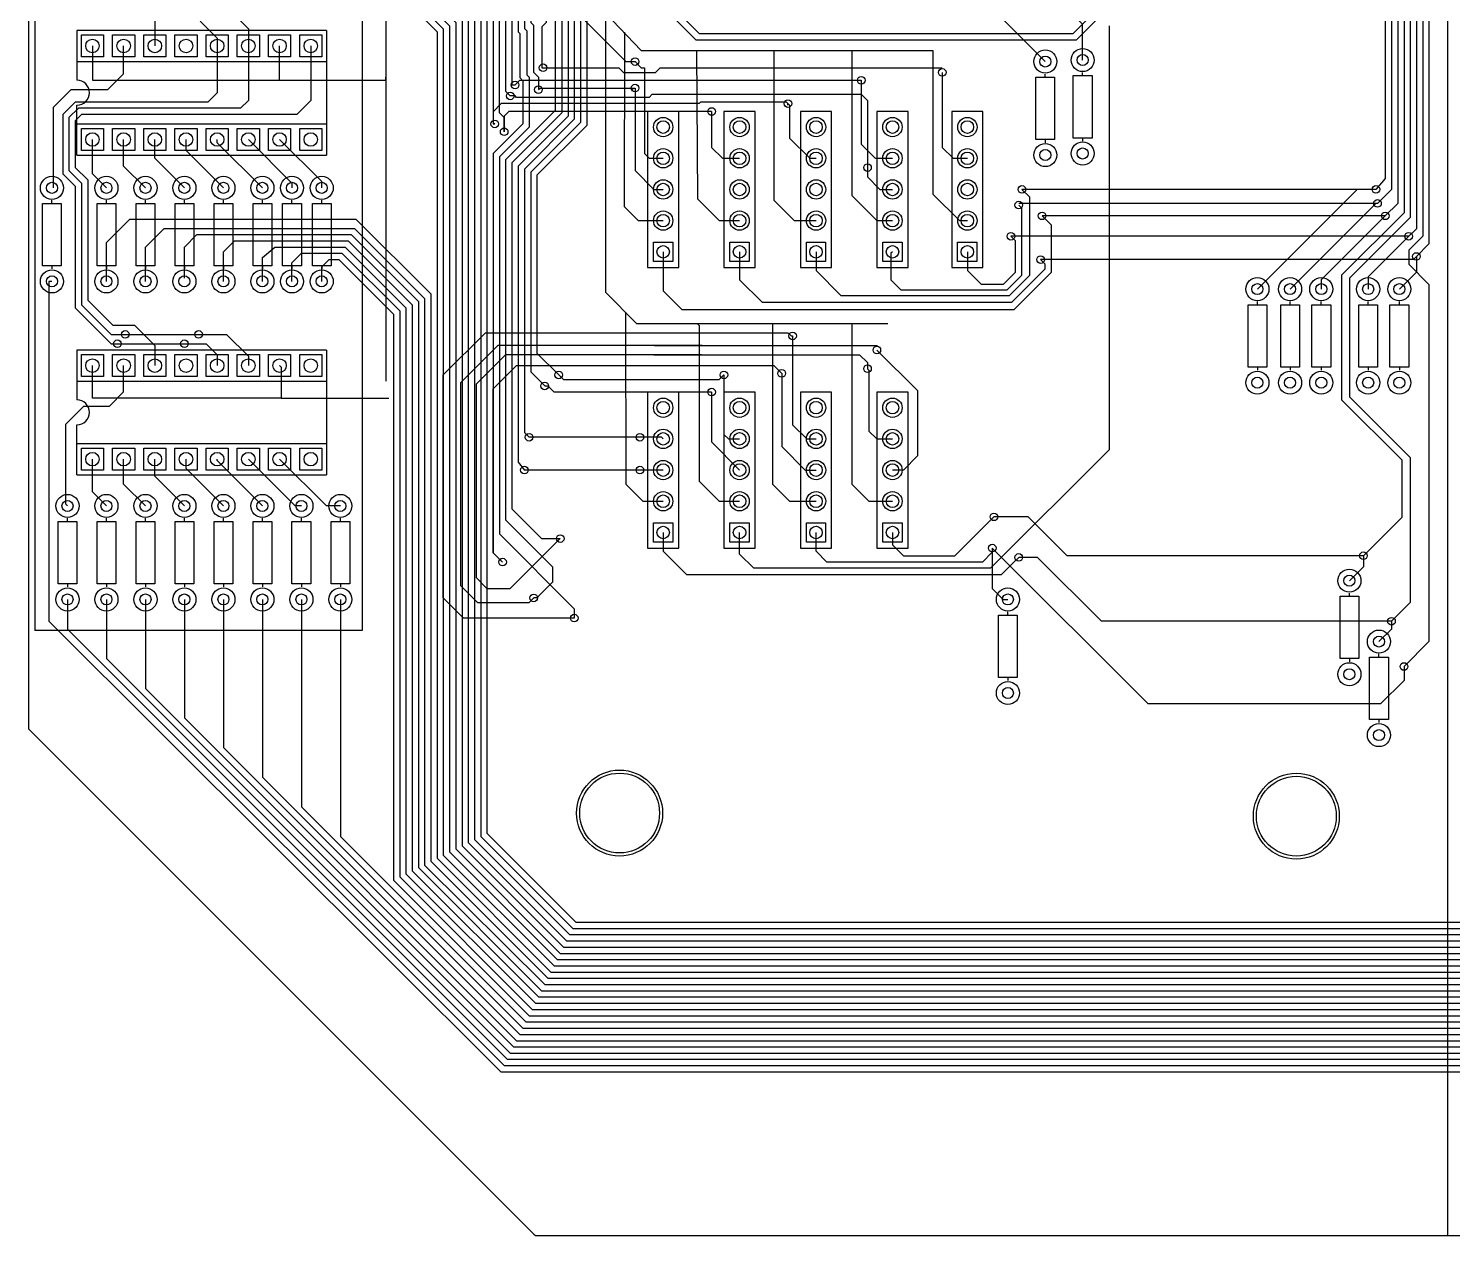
# Model space of a CAD drawing. Header units: millimetres. Extents: x 7 to 471, y -359 to -66.
# Drawn here: x 7.1 to 123.1, y -359.3 to -261 of the extents above; entities that cross this region are included whole.
import ezdxf

# ---------------------------------------------------------------- set-up
doc = ezdxf.new("R2010")
doc.units = ezdxf.units.MM

msp = doc.modelspace()

# ---------------------------------------------------------------- linework, layer by layer
for points in [[(7.62, -103.12), (7.62, -123.95), (7.62, -310.01)], [(34.29, -103.12), (34.29, -161.04), (34.29, -194.06), (34.29, -274.07), (34.29, -310.01), (7.62, -310.01)], [(100.2, -134.87), (97.08, -134.87), (95.29, -136.66), (95.25, -136.66), (95.25, -178.31), (106.43, -189.48), (106.43, -210.82), (112.52, -216.92), (112.52, -228.35), (117.6, -233.43), (117.6, -273.18), (116.84, -274.07)], [(102.74, -134.87), (105.95, -134.87), (108.97, -137.89), (108.97, -186.69), (109.98, -187.71), (109.98, -209.04), (116.08, -215.14), (116.08, -226.57), (121.16, -231.65), (121.16, -278.51), (120.14, -279.53)], [(100.2, -137.41), (97.59, -137.41), (95.76, -139.24), (95.76, -178.05), (106.93, -189.23), (106.93, -210.57), (113.03, -216.66), (113.03, -228.09), (118.11, -233.17), (118.11, -274.07), (116.97, -275.21)], [(102.74, -137.41), (103, -137.67), (105.92, -137.67), (108.46, -140.21), (108.46, -186.94), (109.47, -187.96), (109.47, -209.3), (115.57, -215.39), (115.57, -226.76), (120.65, -231.9), (120.65, -277.88), (119.51, -279.02), (119.51, -280.16), (121.16, -281.81), (121.16, -310.9), (119.13, -312.93)], [(100.2, -139.95), (97.59, -139.95), (96.27, -141.27), (96.27, -177.8), (107.44, -188.98), (107.44, -210.31), (113.54, -216.41), (113.54, -227.84), (118.62, -232.92), (118.62, -275.21), (117.6, -276.22)], [(102.74, -139.95), (105.57, -139.95), (107.95, -142.33), (107.95, -187.2), (108.97, -188.21), (108.97, -209.55), (115.06, -215.65), (115.06, -227.08), (120.14, -232.16), (120.14, -277.27), (119.79, -277.62), (119.76, -277.62), (119.51, -277.88)], [(100.2, -142.49), (98.3, -142.49), (96.9, -144.02), (96.9, -177.67), (107.95, -188.72), (107.95, -210.06), (114.05, -216.15), (114.05, -227.58), (119.13, -232.66), (119.13, -275.97), (114.05, -281.05), (114.05, -291.21), (118.94, -296.1), (118.94, -300.8), (115.82, -303.91)], [(102.74, -142.49), (105.35, -142.49), (107.44, -144.59), (107.44, -187.45), (108.46, -188.47), (108.46, -209.8), (114.55, -215.9), (114.55, -227.33), (119.63, -232.41), (119.63, -276.35), (114.68, -281.31), (114.68, -290.96), (119.63, -295.91), (119.63, -307.72), (118.11, -309.24)], [(9.91, -203.33), (9.91, -199.36), (11.4, -197.87), (38.72, -197.87), (44.58, -203.72), (44.58, -216.15), (52.07, -223.65), (52.07, -257.81), (52.58, -258.32), (52.58, -268.86), (48.51, -272.92), (48.51, -287.4), (50.29, -289.18)], [(13.08, -203.33), (13.1, -199.33), (14.05, -198.37), (38.45, -198.37), (44.07, -204), (44.07, -216.41), (51.56, -223.9), (51.56, -258.06), (52.07, -258.66), (52.07, -268.61), (48.01, -272.67), (48.01, -288.92), (49.15, -290.07)], [(16.26, -203.33), (16.26, -199.75), (17.12, -198.88), (38.2, -198.88), (43.56, -204.24), (43.56, -216.66), (51.05, -224.15), (51.05, -258.32), (51.56, -258.83), (51.56, -268.35), (47.5, -272.41), (47.5, -293.88), (47.88, -294.26)], [(19.43, -203.33), (19.43, -200.55), (20.59, -199.39), (37.97, -199.39), (43.05, -204.47), (43.05, -217.04), (50.55, -224.54), (50.55, -258.46), (51.05, -258.96), (51.05, -268.1), (46.99, -272.16), (46.99, -296.29), (47.5, -296.93)], [(22.61, -203.33), (22.61, -200.94), (22.64, -200.94), (23.68, -199.9), (37.76, -199.9), (42.54, -204.69), (42.54, -217.3), (50.04, -224.79), (50.04, -258.7), (50.55, -259.21), (50.55, -267.84), (46.48, -271.91), (46.48, -300.1), (48.89, -302.51), (50.42, -302.51)], [(25.78, -203.33), (25.78, -201.36), (25.82, -201.36), (26.77, -200.41), (37.47, -200.41), (42.04, -204.98), (42.04, -217.55), (49.53, -225.04), (49.53, -258.94), (50, -259.41), (50, -267.63), (45.97, -271.65), (45.97, -300.99), (49.78, -304.8), (49.78, -306.07), (48.51, -307.34), (48.26, -307.34)], [(28.32, -203.33), (28.32, -201.63), (29.04, -200.91), (37.23, -200.91), (41.5, -205.18), (41.53, -205.23), (41.53, -217.81), (49.02, -225.3), (49.02, -259.33), (49.28, -259.59), (49.28, -260.48), (48.93, -260.83), (48.93, -264.16), (49.02, -264.16)], [(7.11, -203.96), (7.11, -211.45), (7.11, -224.28), (7.11, -238.38), (7.11, -255.27), (7.11, -267.59), (7.11, -279.4), (7.11, -294.13), (7.11, -310.64)], [(13.21, -224.28), (34.29, -224.28), (48.01, -238), (48.01, -260.48), (48.23, -260.7), (48.23, -264.51), (48.64, -264.92), (48.64, -265.94)], [(13.46, -229.49), (13.46, -226.77), (15.45, -224.79), (34.04, -224.79), (47.5, -238.25), (47.5, -260.95), (47.69, -261.14), (47.69, -264.73), (47.88, -264.92), (47.88, -268.99), (45.47, -271.4), (45.47, -302.13), (51.56, -308.23), (51.56, -308.99)], [(16.64, -229.49), (16.64, -227.3), (18.64, -225.3), (33.78, -225.3), (46.99, -238.51), (46.99, -261.23), (47.12, -261.36), (47.12, -264.95), (47.37, -265.21), (47.37, -268.73), (44.96, -271.14), (44.96, -303.66), (45.72, -304.42)], [(19.81, -229.49), (19.94, -229.36), (19.94, -227.52), (21.65, -225.81), (33.53, -225.81), (46.48, -238.76), (46.48, -265.56), (46.74, -265.56)], [(22.99, -229.49), (22.99, -227.89), (24.54, -226.31), (33.27, -226.31), (45.97, -239.01), (45.97, -266.07), (46.35, -266.45)], [(45.85, -269.37), (45.85, -268.22), (45.47, -267.84), (45.47, -239.27), (33.02, -226.82), (26.8, -226.82), (26.16, -227.46), (26.16, -229.49)], [(28.45, -229.49), (28.45, -228.05), (29.17, -227.33), (32.77, -227.33), (44.96, -239.52), (44.96, -268.61), (45.08, -268.73)], [(30.86, -229.49), (30.86, -228.29), (31.31, -227.84), (32.59, -227.84), (44.45, -239.69), (44.45, -326.52), (51.69, -333.76), (179.58, -333.76), (194.18, -319.15)], [(30.1, -236.47), (30.23, -236.6), (30.23, -240.79), (28.83, -242.19), (11.56, -242.19), (10.67, -243.08), (10.67, -245.87), (11.43, -246.63), (11.43, -256.41), (13.72, -258.7), (15.87, -258.7), (17.4, -260.22), (17.4, -262.38)], [(36.2, -239.14), (36.2, -239.14), (36.2, -265.18), (36.2, -264.92)], [(54.1, -242.09), (54.1, -259.71), (57.02, -262.76), (80.77, -262.76)], [(122.7, -241.68), (122.68, -241.69), (122.68, -298.2), (122.68, -350.39)], [(92.96, -263.53), (92.96, -260.6), (86.87, -254.51), (86.87, -250.44), (91.44, -245.87), (93.6, -245.87)], [(58.8, -256.54), (58.8, -259.21), (61.47, -261.87), (92.46, -261.87), (96.52, -257.81), (96.52, -249.68), (95.63, -248.79)], [(13.46, -255.52), (13.46, -252.88), (16.02, -250.32), (34.04, -250.32), (43.43, -259.71), (43.43, -327.03), (51.18, -334.77), (180.09, -334.77), (192.53, -322.33), (193.68, -322.33)], [(19.81, -255.52), (19.69, -255.4), (19.69, -252.88), (20.98, -251.59), (33.78, -251.59), (42.42, -260.22), (42.42, -327.53), (50.67, -335.79), (180.59, -335.79), (191.26, -325.12), (193.93, -325.12)], [(23.75, -250.95), (33.91, -250.95), (42.93, -259.97), (42.93, -327.28), (50.93, -335.28), (180.34, -335.28), (191.9, -323.72), (193.04, -323.72)], [(58.8, -251.46), (60.45, -253.11), (60.45, -260.1), (61.72, -261.37), (92.2, -261.37), (95.88, -257.68), (95.88, -256.03), (95.5, -255.65), (95.5, -255.52)], [(22.99, -255.52), (22.99, -253.07), (23.96, -252.1), (33.53, -252.1), (41.91, -260.48), (41.91, -327.79), (50.42, -336.3), (180.85, -336.3), (190.5, -326.64), (192.41, -326.64)], [(26.16, -255.52), (26.16, -253.53), (27.09, -252.6), (33.27, -252.6), (41.4, -260.73), (41.4, -328.04), (50.17, -336.8), (181.1, -336.8), (189.86, -328.04), (190.75, -328.04)], [(28.7, -255.52), (28.83, -255.4), (28.83, -253.85), (29.75, -252.93), (29.75, -253.11), (33.02, -253.11), (40.89, -260.98), (40.89, -328.3), (49.91, -337.31), (181.36, -337.31), (189.36, -329.31), (191.77, -329.31)], [(31.11, -255.52), (31.11, -253.91), (31.41, -253.62), (32.77, -253.62), (40.39, -261.24), (40.39, -328.55), (49.66, -337.82), (181.61, -337.82), (188.98, -330.45), (190.25, -330.45)], [(83.57, -256.54), (83.57, -257.3), (89.92, -263.65)], [(21.97, -259.59), (23.62, -259.59), (25.02, -260.98), (25.02, -262.38)], [(54.1, -259.71), (54.1, -282.45), (56.64, -284.99), (77.09, -284.99)], [(21.08, -260.35), (22.48, -261.75), (22.48, -262.38)], [(43.94, -259.84), (43.94, -326.77), (51.44, -334.26), (179.83, -334.26), (193.68, -320.42), (194.69, -320.42)], [(48.64, -260.1), (52.2, -260.1), (55.75, -263.65), (56.51, -263.65)], [(95.12, -260.73), (95.12, -295.27), (85.46, -304.93), (66.17, -304.93), (65.02, -303.78), (65.02, -302.01)], [(31.37, -261.11), (11.05, -261.11)], [(11.05, -261.11), (11.05, -263.65)], [(31.37, -261.11), (31.37, -263.65)], [(55.64, -261.25), (55.63, -275.46), (56.77, -276.61), (58.8, -276.61)], [(9.14, -273.94), (9.14, -267.38), (10.58, -265.94), (13.57, -265.94), (14.86, -264.65), (14.86, -262.38)], [(22.48, -262.38), (22.48, -266.19), (21.72, -266.95), (10.92, -266.95), (9.91, -267.97), (9.91, -272.8), (10.92, -273.81), (10.92, -283.72), (13.84, -286.64), (14.35, -286.64)], [(25.02, -262.38), (25.02, -266.83), (24.38, -267.46), (11.18, -267.46), (10.41, -268.22), (10.41, -272.54), (11.43, -273.56), (11.43, -283.46), (13.84, -285.88), (14.99, -285.88)], [(30.1, -262.38), (30.1, -266.83), (28.96, -267.97), (11.43, -267.97), (10.92, -268.48), (10.92, -272.29), (11.94, -273.3), (11.94, -283.08), (13.97, -285.12), (15.75, -285.12), (17.4, -286.77), (17.4, -288.42)], [(12.32, -262.38), (12.32, -264.44), (12.32, -264.8), (12.32, -265.05), (12.32, -265.18), (27.56, -265.18), (27.56, -264.67), (27.56, -262.38)], [(61.52, -262.76), (61.59, -274.83), (63.37, -276.61), (65.02, -276.61)], [(67.79, -262.76), (67.82, -262.76), (67.82, -274.95), (69.47, -276.61), (71.25, -276.61)], [(74.17, -262.76), (74.17, -274.57), (76.2, -276.61), (77.47, -276.61)], [(80.77, -262.76), (80.77, -274.45), (82.93, -276.61), (83.57, -276.61)], [(11.05, -263.65), (31.37, -263.65)], [(11.05, -263.65), (11.05, -265.18)], [(31.37, -263.65), (31.37, -268.73)], [(49.02, -264.16), (55.19, -264.16), (55.58, -264.54), (58.17, -264.54), (58.55, -264.16), (62.61, -264.16)], [(56.51, -263.65), (57.02, -264.16), (57.28, -264.16)], [(57.28, -264.16), (57.28, -271.14), (57.66, -271.53), (58.8, -271.53)], [(58.67, -264.16), (81.53, -264.16)], [(27.56, -265.18), (36.2, -265.18)], [(36.2, -265.18), (36.2, -289.69), (36.2, -289.69)], [(46.74, -265.56), (47.12, -265.18), (74.93, -265.18)], [(74.93, -265.18), (74.93, -270.38), (76.07, -271.53), (77.47, -271.53)], [(81.53, -264.54), (81.53, -270.64), (82.42, -271.53), (83.57, -271.53)], [(89.15, -264.92), (89.92, -264.92)], [(89.15, -270), (89.15, -264.92)], [(89.92, -264.92), (89.92, -264.67)], [(89.92, -264.92), (90.68, -264.92)], [(90.68, -264.92), (90.68, -270)], [(92.2, -264.8), (92.96, -264.8)], [(92.2, -269.88), (92.2, -264.8)], [(92.96, -264.8), (92.96, -264.54)], [(92.96, -264.8), (93.73, -264.8)], [(93.73, -264.8), (93.73, -269.88)], [(57.66, -266.57), (46.86, -266.57), (46.74, -266.45), (46.35, -266.45)], [(48.64, -265.94), (48.77, -265.81), (56.51, -265.81)], [(56.26, -265.94), (56.39, -265.81), (56.51, -265.81)], [(56.51, -265.81), (56.51, -272.54), (58.04, -274.07), (58.8, -274.07)], [(57.66, -266.57), (57.91, -266.32), (74.93, -266.32), (75.44, -266.83), (75.44, -272.29)], [(11.05, -268.73), (11.05, -267.21)], [(61.72, -267.08), (45.61, -267.08), (44.96, -267.74), (44.96, -268.73), (45.08, -268.73)], [(62.74, -267.72), (46.23, -267.72), (45.85, -268.1), (45.85, -269.37)], [(57.53, -278.51), (57.53, -280.42), (60.07, -280.42), (60.07, -267.72), (57.53, -267.72)], [(57.53, -267.72), (57.53, -278.51)], [(68.96, -267.21), (68.96, -267.08), (68.83, -266.95), (61.85, -266.95), (61.72, -267.08)], [(62.74, -267.72), (62.74, -270.64), (63.63, -271.53), (65.02, -271.53)], [(63.75, -278.51), (63.75, -280.42), (66.29, -280.42), (66.29, -267.72), (63.75, -267.72)], [(63.75, -267.72), (63.75, -278.51)], [(68.96, -267.08), (69.09, -267.21), (69.09, -269.88), (70.74, -271.53), (71.25, -271.53)], [(69.98, -278.51), (69.98, -280.42), (72.52, -280.42), (72.52, -267.72), (69.98, -267.72)], [(69.98, -267.72), (69.98, -278.51)], [(76.2, -278.51), (76.2, -280.42), (78.74, -280.42), (78.74, -267.72), (76.2, -267.72)], [(76.2, -267.72), (76.2, -278.51)], [(82.3, -278.51), (82.3, -280.42), (84.84, -280.42), (84.84, -267.72), (82.3, -267.72)], [(82.3, -267.72), (82.3, -278.51)], [(11.05, -271.27), (11.05, -268.73)], [(11.05, -268.73), (31.37, -268.73)], [(31.37, -268.73), (31.37, -271.27)], [(13.46, -273.94), (12.32, -272.8), (12.32, -270)], [(16.64, -273.94), (14.86, -272.16), (14.86, -270)], [(19.81, -273.94), (17.4, -271.53), (17.4, -270)], [(22.99, -273.94), (19.94, -270.89), (19.94, -270)], [(26.16, -273.94), (22.48, -270.26), (22.48, -270)], [(25.02, -270), (28.57, -273.56), (28.57, -273.94)], [(30.99, -273.94), (30.99, -273.43), (27.56, -270)], [(89.92, -270), (89.15, -270)], [(89.92, -270), (89.92, -270.26)], [(90.68, -270), (89.92, -270)], [(92.96, -269.88), (92.2, -269.88)], [(92.96, -269.88), (92.96, -270.13)], [(93.73, -269.88), (92.96, -269.88)], [(11.05, -271.27), (31.37, -271.27)], [(75.44, -272.29), (75.44, -273.05), (76.45, -274.07), (77.47, -274.07)], [(71.25, -279.15), (71.25, -280.67), (73.28, -282.7), (87, -282.7), (88.65, -281.05), (88.65, -274.7), (88.01, -274.07)], [(116.84, -274.07), (88.01, -274.07)], [(116.84, -274.07), (115.32, -274.07), (107.19, -282.19)], [(8.25, -275.21), (9.02, -275.21)], [(8.25, -280.29), (8.25, -275.21)], [(9.02, -275.21), (9.02, -274.95)], [(9.02, -275.21), (9.78, -275.21)], [(9.78, -275.21), (9.78, -280.29)], [(12.7, -275.21), (13.46, -275.21)], [(12.7, -280.29), (12.7, -275.21)], [(13.46, -275.21), (13.46, -274.95)], [(13.46, -275.21), (14.22, -275.21)], [(14.22, -275.21), (14.22, -280.29)], [(15.87, -275.21), (16.64, -275.21)], [(15.87, -280.29), (15.87, -275.21)], [(16.64, -275.21), (16.64, -274.95)], [(16.64, -275.21), (17.4, -275.21)], [(17.4, -275.21), (17.4, -280.29)], [(19.05, -275.21), (19.81, -275.21)], [(19.05, -280.29), (19.05, -275.21)], [(19.81, -275.21), (19.81, -274.95)], [(19.81, -275.21), (20.57, -275.21)], [(20.57, -275.21), (20.57, -280.29)], [(22.23, -275.21), (22.99, -275.21)], [(22.23, -280.29), (22.23, -275.21)], [(22.99, -275.21), (22.99, -274.95)], [(22.99, -275.21), (23.75, -275.21)], [(23.75, -275.21), (23.75, -280.29)], [(25.4, -275.21), (26.16, -275.21)], [(25.4, -280.29), (25.4, -275.21)], [(26.16, -275.21), (26.16, -274.95)], [(26.16, -275.21), (26.92, -275.21)], [(26.92, -275.21), (26.92, -280.29)], [(27.81, -275.21), (28.57, -275.21)], [(27.81, -280.29), (27.81, -275.21)], [(28.57, -275.21), (28.57, -274.95)], [(28.57, -275.21), (29.34, -275.21)], [(29.34, -275.21), (29.34, -280.29)], [(30.23, -275.21), (30.99, -275.21)], [(30.23, -280.29), (30.23, -275.21)], [(30.99, -275.21), (30.99, -274.95)], [(30.99, -275.21), (31.75, -275.21)], [(31.75, -275.21), (31.75, -280.29)], [(77.47, -279.15), (77.34, -279.27), (77.34, -281.43), (78.16, -282.25), (86.81, -282.25), (88.01, -281.04), (88.01, -275.59), (87.76, -275.34)], [(116.97, -275.21), (87.76, -275.21)], [(116.97, -275.21), (116.84, -275.21), (109.85, -282.19)], [(13.46, -281.56), (13.46, -278.38), (15.37, -276.48), (33.78, -276.48), (39.88, -282.58), (39.88, -328.8), (49.4, -338.33), (181.86, -338.33), (188.47, -331.72), (191.13, -331.72)], [(58.8, -279.15), (58.8, -282.32), (60.32, -283.85), (87.38, -283.85), (90.42, -280.8), (90.42, -276.99), (89.66, -276.22)], [(117.6, -276.22), (89.66, -276.22)], [(117.6, -276.22), (112.39, -281.43), (112.39, -282.19)], [(16.64, -281.56), (16.64, -278.77), (18.16, -277.24), (33.66, -277.24), (39.37, -282.96), (39.37, -329.12), (49.15, -338.84), (182.12, -338.84), (188.47, -332.49), (189.61, -332.49)], [(19.81, -281.31), (19.81, -278.77), (20.83, -277.75), (33.4, -277.75), (38.86, -283.21), (38.86, -329.31), (48.89, -339.34), (182.37, -339.34), (188.09, -333.63), (191.01, -333.63)], [(22.99, -281.56), (22.99, -279.15), (23.88, -278.26), (33.15, -278.26), (38.35, -283.46), (38.35, -329.57), (48.64, -339.85), (182.63, -339.85), (187.83, -334.64), (192.28, -334.64)], [(83.57, -279.15), (83.57, -280.67), (84.69, -281.79), (86.51, -281.79), (87.5, -280.8), (87.5, -278.26), (87.12, -277.88)], [(119.51, -277.88), (87.12, -277.88)], [(119.51, -277.88), (116.21, -281.18), (116.21, -282.19)], [(26.16, -281.56), (26.16, -279.62), (27.18, -278.77), (32.89, -278.77), (37.85, -283.72), (37.85, -329.82), (48.39, -340.36), (182.88, -340.36), (187.71, -335.53), (193.8, -335.53)], [(28.57, -281.56), (28.57, -280.04), (29.34, -279.27), (32.64, -279.27), (37.34, -283.97), (37.34, -330.07), (48.13, -340.87), (183.13, -340.87), (187.58, -336.42), (195.33, -336.42)], [(65.02, -279.15), (65.02, -281.43), (66.86, -283.26), (87.19, -283.26), (89.92, -280.54), (89.92, -280.16), (89.53, -279.78)], [(9.02, -280.29), (8.25, -280.29)], [(9.02, -280.29), (9.02, -280.54)], [(9.78, -280.29), (9.02, -280.29)], [(13.46, -280.29), (12.7, -280.29)], [(13.46, -280.29), (13.46, -280.54)], [(14.22, -280.29), (13.46, -280.29)], [(16.64, -280.29), (15.87, -280.29)], [(16.64, -280.29), (16.64, -280.54)], [(17.4, -280.29), (16.64, -280.29)], [(19.81, -280.29), (19.05, -280.29)], [(19.81, -280.29), (19.81, -280.54)], [(20.57, -280.29), (19.81, -280.29)], [(22.99, -280.29), (22.23, -280.29)], [(22.99, -280.29), (22.99, -280.54)], [(23.75, -280.29), (22.99, -280.29)], [(26.16, -280.29), (25.4, -280.29)], [(26.16, -280.29), (26.16, -280.54)], [(26.92, -280.29), (26.16, -280.29)], [(28.57, -280.29), (27.81, -280.29)], [(28.57, -280.29), (28.57, -280.54)], [(29.34, -280.29), (28.57, -280.29)], [(30.99, -280.29), (30.23, -280.29)], [(30.99, -281.56), (30.99, -280.38), (31.59, -279.78), (32.38, -279.78), (36.83, -284.23), (36.83, -330.33), (47.88, -341.38), (183.39, -341.38), (187.58, -337.18), (193.42, -337.18)], [(30.99, -280.29), (30.99, -280.54)], [(31.75, -280.29), (30.99, -280.29)], [(120.14, -279.53), (119.89, -279.78), (89.53, -279.78)], [(120.14, -279.53), (120.14, -280.8), (118.75, -282.19)], [(9.02, -281.56), (8.76, -281.56), (8.76, -309.24), (45.59, -345.95), (211.33, -345.95), (217.42, -339.85), (217.42, -338.84)], [(55.74, -284.08), (55.75, -298.07), (57.15, -299.47), (58.8, -299.47)], [(106.43, -283.46), (107.19, -283.46)], [(106.43, -288.54), (106.43, -283.46)], [(107.19, -283.46), (107.19, -283.21)], [(107.19, -283.46), (107.95, -283.46)], [(107.95, -283.46), (107.95, -288.54)], [(109.09, -283.46), (109.85, -283.46)], [(109.09, -288.54), (109.09, -283.46)], [(109.85, -283.46), (109.85, -283.21)], [(109.85, -283.46), (110.62, -283.46)], [(110.62, -283.46), (110.62, -288.54)], [(111.63, -283.46), (112.39, -283.46)], [(111.63, -288.54), (111.63, -283.46)], [(112.39, -283.46), (112.39, -283.21)], [(112.39, -283.46), (113.16, -283.46)], [(113.16, -283.46), (113.16, -288.54)], [(115.44, -283.46), (116.21, -283.46)], [(115.44, -288.54), (115.44, -283.46)], [(116.21, -283.46), (116.21, -283.21)], [(116.21, -283.46), (116.97, -283.46)], [(116.97, -283.46), (116.97, -288.54)], [(117.98, -283.46), (118.75, -283.46)], [(117.98, -288.54), (117.98, -283.46)], [(118.75, -283.46), (118.75, -283.21)], [(118.75, -283.46), (119.51, -283.46)], [(119.51, -283.46), (119.51, -288.54)], [(61.56, -284.99), (61.72, -285.15), (61.72, -297.82), (63.37, -299.47), (65.02, -299.47)], [(67.78, -284.99), (67.69, -285.08), (67.69, -298.07), (69.09, -299.47), (71.25, -299.47)], [(74.13, -284.99), (74.17, -285.02), (74.17, -298.07), (75.56, -299.47), (77.47, -299.47)], [(14.99, -285.88), (20.96, -285.88)], [(20.96, -285.88), (23.24, -285.88), (25.02, -287.65), (25.02, -288.42)], [(51.56, -308.99), (47.75, -308.99), (42.54, -308.99), (40.89, -307.34), (40.89, -289.18), (44.32, -285.75), (68.96, -285.75), (69.22, -286), (69.34, -286)], [(69.34, -286), (69.34, -293.24), (70.49, -294.39), (71.25, -294.39)], [(31.37, -287.15), (11.05, -287.15)], [(11.05, -287.15), (11.05, -289.69)], [(14.35, -286.64), (19.81, -286.64)], [(19.81, -286.64), (21.59, -286.64), (22.48, -287.53), (22.48, -288.42)], [(31.37, -287.15), (31.37, -289.69)], [(61.98, -286.77), (45.34, -286.77), (42.29, -289.81), (42.29, -306.32), (43.69, -307.72), (47.88, -307.72), (48.26, -307.34)], [(61.91, -287.53), (45.97, -287.53), (43.56, -289.94), (43.56, -305.69), (44.45, -306.58), (46.35, -306.58), (50.42, -302.51)], [(58.04, -287.53), (74.8, -287.53), (75.44, -288.16), (75.44, -288.67)], [(58.1, -286.77), (76.26, -286.77)], [(76.2, -287.15), (79.5, -290.45), (79.5, -295.78), (78.36, -296.93), (77.47, -296.93)], [(10.29, -299.85), (10.16, -299.72), (10.16, -293.19), (11.63, -291.72), (13.7, -291.72), (14.86, -290.56), (14.86, -288.42)], [(27.56, -288.42), (27.69, -288.54), (27.69, -291.08), (27.56, -291.08), (12.32, -291.08), (12.32, -288.42)], [(45.72, -304.42), (44.96, -303.66), (44.96, -290.32), (46.86, -288.42), (67.82, -288.42), (68.45, -289.05)], [(75.44, -288.67), (75.56, -288.8), (75.56, -293.75), (76.2, -294.39), (77.47, -294.39)], [(107.19, -288.54), (106.43, -288.54)], [(107.19, -288.54), (107.19, -288.8)], [(107.95, -288.54), (107.19, -288.54)], [(109.85, -288.54), (109.09, -288.54)], [(109.85, -288.54), (109.85, -288.8)], [(110.62, -288.54), (109.85, -288.54)], [(112.39, -288.54), (111.63, -288.54)], [(112.39, -288.54), (112.39, -288.8)], [(113.16, -288.54), (112.39, -288.54)], [(116.21, -288.54), (115.44, -288.54)], [(116.21, -288.54), (116.21, -288.8)], [(116.97, -288.54), (116.21, -288.54)], [(118.75, -288.54), (117.98, -288.54)], [(118.75, -288.54), (118.75, -288.8)], [(119.51, -288.54), (118.75, -288.54)], [(11.05, -289.69), (31.37, -289.69)], [(11.05, -289.69), (11.05, -291.21)], [(31.37, -289.69), (31.37, -294.77)], [(50.29, -289.18), (50.67, -289.56), (63.37, -289.56), (63.75, -289.18)], [(63.75, -289.18), (63.75, -294.03), (64.11, -294.39), (65.02, -294.39)], [(68.45, -289.05), (68.45, -295.02), (70.36, -296.93), (71.25, -296.93)], [(49.15, -290.07), (49.4, -290.07), (49.78, -290.45)], [(62.74, -290.58), (49.91, -290.58), (49.78, -290.45)], [(57.53, -301.37), (57.53, -303.28), (60.07, -303.28), (60.07, -290.58), (57.53, -290.58)], [(57.53, -290.58), (57.53, -301.37)], [(62.74, -290.58), (62.74, -294.64), (65.02, -296.93)], [(63.75, -301.37), (63.75, -303.28), (66.29, -303.28), (66.29, -290.58), (63.75, -290.58)], [(63.75, -290.58), (63.75, -301.37)], [(69.98, -301.37), (69.98, -303.28), (72.52, -303.28), (72.52, -290.58), (69.98, -290.58)], [(69.98, -290.58), (69.98, -301.37)], [(76.2, -301.37), (76.2, -303.28), (78.74, -303.28), (78.74, -290.58), (76.2, -290.58)], [(76.2, -290.58), (76.2, -301.37)], [(27.69, -291.08), (36.45, -291.08)], [(11.05, -294.77), (11.05, -293.24)], [(56.9, -294.26), (47.88, -294.26)], [(58.8, -294.39), (58.67, -294.26), (56.9, -294.26)], [(11.05, -297.31), (11.05, -294.77)], [(11.05, -294.77), (31.37, -294.77)], [(31.37, -294.77), (31.37, -297.31)], [(13.46, -299.85), (12.32, -298.7), (12.32, -296.04)], [(16.64, -299.85), (14.86, -298.07), (14.86, -296.04)], [(19.81, -299.85), (17.4, -297.43), (17.4, -296.04)], [(22.99, -299.85), (19.94, -296.8), (19.94, -296.04)], [(26.16, -299.85), (22.48, -296.16), (22.48, -296.04)], [(29.34, -299.85), (28.83, -299.85), (25.02, -296.04)], [(32.51, -299.85), (31.37, -299.85), (27.56, -296.04)], [(11.05, -297.31), (31.37, -297.31)], [(56.9, -296.93), (47.5, -296.93)], [(58.8, -296.93), (56.9, -296.93)], [(9.52, -301.12), (10.29, -301.12)], [(9.52, -306.2), (9.52, -301.12)], [(10.29, -301.12), (10.29, -300.86)], [(10.29, -301.12), (11.05, -301.12)], [(11.05, -301.12), (11.05, -306.2)], [(12.7, -301.12), (13.46, -301.12)], [(12.7, -306.2), (12.7, -301.12)], [(13.46, -301.12), (13.46, -300.86)], [(13.46, -301.12), (14.22, -301.12)], [(14.22, -301.12), (14.22, -306.2)], [(15.87, -301.12), (16.64, -301.12)], [(15.87, -306.2), (15.87, -301.12)], [(16.64, -301.12), (16.64, -300.86)], [(16.64, -301.12), (17.4, -301.12)], [(17.4, -301.12), (17.4, -306.2)], [(19.05, -301.12), (19.81, -301.12)], [(19.05, -306.2), (19.05, -301.12)], [(19.81, -301.12), (19.81, -300.86)], [(19.81, -301.12), (20.57, -301.12)], [(20.57, -301.12), (20.57, -306.2)], [(22.23, -301.12), (22.99, -301.12)], [(22.23, -306.2), (22.23, -301.12)], [(22.99, -301.12), (22.99, -300.86)], [(22.99, -301.12), (23.75, -301.12)], [(23.75, -301.12), (23.75, -306.2)], [(25.4, -301.12), (26.16, -301.12)], [(25.4, -306.2), (25.4, -301.12)], [(26.16, -301.12), (26.16, -300.86)], [(26.16, -301.12), (26.92, -301.12)], [(26.92, -301.12), (26.92, -306.2)], [(28.57, -301.12), (29.34, -301.12)], [(28.57, -306.2), (28.57, -301.12)], [(29.34, -301.12), (29.34, -300.86)], [(29.34, -301.12), (30.1, -301.12)], [(30.1, -301.12), (30.1, -306.2)], [(31.75, -301.12), (32.51, -301.12)], [(31.75, -306.2), (31.75, -301.12)], [(32.51, -301.12), (32.51, -300.86)], [(32.51, -301.12), (33.27, -301.12)], [(33.27, -301.12), (33.27, -306.2)], [(77.47, -302.01), (77.47, -303.02), (78.36, -303.91), (82.55, -303.91), (85.73, -300.74)], [(115.82, -303.91), (91.69, -303.91), (88.52, -300.74), (85.73, -300.74)], [(58.8, -302.01), (58.8, -303.53), (60.71, -305.43), (86.36, -305.43), (87.25, -304.55), (87.76, -304.04)], [(85.6, -303.28), (85.6, -303.63), (84.81, -304.42), (72.14, -304.42), (71.25, -303.53), (71.25, -302.01)], [(85.6, -303.28), (85.6, -306.58), (86.49, -307.47), (86.87, -307.47)], [(119.13, -312.93), (119.13, -314.07), (117.22, -315.98), (98.3, -315.98), (85.6, -303.28)], [(118.11, -309.24), (94.49, -309.24), (89.28, -304.04), (87.76, -304.04)], [(115.82, -303.91), (115.82, -304.8), (114.68, -305.94)], [(10.29, -306.2), (9.52, -306.2)], [(10.29, -306.2), (10.29, -306.45)], [(11.05, -306.2), (10.29, -306.2)], [(13.46, -306.2), (12.7, -306.2)], [(13.46, -306.2), (13.46, -306.45)], [(14.22, -306.2), (13.46, -306.2)], [(16.64, -306.2), (15.87, -306.2)], [(16.64, -306.2), (16.64, -306.45)], [(17.4, -306.2), (16.64, -306.2)], [(19.81, -306.2), (19.05, -306.2)], [(19.81, -306.2), (19.81, -306.45)], [(20.57, -306.2), (19.81, -306.2)], [(22.99, -306.2), (22.23, -306.2)], [(22.99, -306.2), (22.99, -306.45)], [(23.75, -306.2), (22.99, -306.2)], [(26.16, -306.2), (25.4, -306.2)], [(26.16, -306.2), (26.16, -306.45)], [(26.92, -306.2), (26.16, -306.2)], [(29.34, -306.2), (28.57, -306.2)], [(29.34, -306.2), (29.34, -306.45)], [(30.1, -306.2), (29.34, -306.2)], [(32.51, -306.2), (31.75, -306.2)], [(32.51, -306.2), (32.51, -306.45)], [(33.27, -306.2), (32.51, -306.2)], [(113.92, -307.21), (114.68, -307.21)], [(113.92, -312.29), (113.92, -307.21)], [(114.68, -307.21), (114.68, -306.96)], [(114.68, -307.21), (115.44, -307.21)], [(115.44, -307.21), (115.44, -312.29)], [(10.29, -307.47), (10.29, -309.88), (45.85, -345.44), (208.03, -345.44), (214, -339.47)], [(13.46, -307.47), (13.46, -312.29), (46.1, -344.93), (205.49, -344.93), (210.95, -339.47)], [(16.64, -307.47), (16.64, -314.71), (46.35, -344.42), (203.45, -344.42), (208.41, -339.47)], [(19.81, -307.47), (19.81, -317.12), (46.61, -343.92), (201.68, -343.92), (206.12, -339.47)], [(22.99, -307.47), (22.99, -319.53), (46.86, -343.41), (199.39, -343.41), (203.33, -339.47)], [(26.16, -307.47), (26.16, -321.94), (47.12, -342.9), (198.25, -342.9), (201.29, -339.85), (201.29, -339.47)], [(29.34, -307.47), (29.34, -324.36), (47.37, -342.39), (183.9, -342.39), (186.82, -339.47), (197.36, -339.47)], [(32.51, -307.47), (32.51, -326.77), (47.62, -341.88), (183.64, -341.88), (187.32, -338.2), (195.33, -338.2)], [(86.11, -308.74), (86.87, -308.74)], [(86.11, -313.82), (86.11, -308.74)], [(86.87, -308.74), (86.87, -308.48)], [(86.87, -308.74), (87.63, -308.74)], [(87.63, -308.74), (87.63, -313.82)], [(118.11, -309.24), (118.11, -309.88), (117.09, -310.9)], [(7.11, -310.64), (7.11, -318.01), (48.26, -359.16), (48.26, -359.16), (48.39, -359.28), (48.39, -359.28), (48.51, -359.28), (244.22, -359.28)], [(117.09, -312.17), (117.09, -311.91)], [(114.68, -312.29), (113.92, -312.29)], [(114.68, -312.29), (114.68, -312.55)], [(115.44, -312.29), (114.68, -312.29)], [(116.33, -312.17), (117.09, -312.17)], [(116.33, -317.25), (116.33, -312.17)], [(117.09, -312.17), (117.86, -312.17)], [(117.86, -312.17), (117.86, -317.25)], [(86.87, -313.82), (86.11, -313.82)], [(86.87, -313.82), (86.87, -314.07)], [(87.63, -313.82), (86.87, -313.82)], [(117.09, -317.25), (116.33, -317.25)], [(117.09, -317.25), (117.09, -317.5)], [(117.86, -317.25), (117.09, -317.25)], [(122.68, -350.39), (122.68, -359.28)]]:
    msp.add_lwpolyline(points)
for points in [[(11.42, -261.48), (13.22, -261.48), (13.22, -263.28), (11.42, -263.28)], [(13.96, -261.48), (15.76, -261.48), (15.76, -263.28), (13.96, -263.28)], [(16.5, -261.48), (18.3, -261.48), (18.3, -263.28), (16.5, -263.28)], [(19.04, -261.48), (20.84, -261.48), (20.84, -263.28), (19.04, -263.28)], [(21.58, -261.48), (23.38, -261.48), (23.38, -263.28), (21.58, -263.28)], [(24.12, -261.48), (25.92, -261.48), (25.92, -263.28), (24.12, -263.28)], [(26.66, -261.48), (28.46, -261.48), (28.46, -263.28), (26.66, -263.28)], [(29.2, -261.48), (31, -261.48), (31, -263.28), (29.2, -263.28)], [(11.42, -269.1), (13.22, -269.1), (13.22, -270.9), (11.42, -270.9)], [(13.96, -269.1), (15.76, -269.1), (15.76, -270.9), (13.96, -270.9)], [(16.5, -269.1), (18.3, -269.1), (18.3, -270.9), (16.5, -270.9)], [(19.04, -269.1), (20.84, -269.1), (20.84, -270.9), (19.04, -270.9)], [(21.58, -269.1), (23.38, -269.1), (23.38, -270.9), (21.58, -270.9)], [(24.12, -269.1), (25.92, -269.1), (25.92, -270.9), (24.12, -270.9)], [(26.66, -269.1), (28.46, -269.1), (28.46, -270.9), (26.66, -270.9)], [(29.2, -269.1), (31, -269.1), (31, -270.9), (29.2, -270.9)], [(58.01, -279.93), (58.01, -278.36), (59.59, -278.36), (59.59, -279.93)], [(64.24, -279.93), (64.24, -278.36), (65.81, -278.36), (65.81, -279.93)], [(70.46, -279.93), (70.46, -278.36), (72.03, -278.36), (72.03, -279.93)], [(76.68, -279.93), (76.68, -278.36), (78.26, -278.36), (78.26, -279.93)], [(82.78, -279.93), (82.78, -278.36), (84.35, -278.36), (84.35, -279.93)], [(11.42, -287.52), (13.22, -287.52), (13.22, -289.32), (11.42, -289.32)], [(13.96, -287.52), (15.76, -287.52), (15.76, -289.32), (13.96, -289.32)], [(16.5, -287.52), (18.3, -287.52), (18.3, -289.32), (16.5, -289.32)], [(19.04, -287.52), (20.84, -287.52), (20.84, -289.32), (19.04, -289.32)], [(21.58, -287.52), (23.38, -287.52), (23.38, -289.32), (21.58, -289.32)], [(24.12, -287.52), (25.92, -287.52), (25.92, -289.32), (24.12, -289.32)], [(26.66, -287.52), (28.46, -287.52), (28.46, -289.32), (26.66, -289.32)], [(29.2, -287.52), (31, -287.52), (31, -289.32), (29.2, -289.32)], [(11.42, -295.14), (13.22, -295.14), (13.22, -296.94), (11.42, -296.94)], [(13.96, -295.14), (15.76, -295.14), (15.76, -296.94), (13.96, -296.94)], [(16.5, -295.14), (18.3, -295.14), (18.3, -296.94), (16.5, -296.94)], [(19.04, -295.14), (20.84, -295.14), (20.84, -296.94), (19.04, -296.94)], [(21.58, -295.14), (23.38, -295.14), (23.38, -296.94), (21.58, -296.94)], [(24.12, -295.14), (25.92, -295.14), (25.92, -296.94), (24.12, -296.94)], [(26.66, -295.14), (28.46, -295.14), (28.46, -296.94), (26.66, -296.94)], [(29.2, -295.14), (31, -295.14), (31, -296.94), (29.2, -296.94)], [(58.01, -302.79), (58.01, -301.22), (59.59, -301.22), (59.59, -302.79)], [(64.24, -302.79), (64.24, -301.22), (65.81, -301.22), (65.81, -302.79)], [(70.46, -302.79), (70.46, -301.22), (72.03, -301.22), (72.03, -302.79)], [(76.68, -302.79), (76.68, -301.22), (78.26, -301.22), (78.26, -302.79)]]:
    msp.add_lwpolyline(points, close=True)
for centre, radius in [((12.32, -262.38), 0.55), ((14.86, -262.38), 0.55), ((17.4, -262.38), 0.55), ((19.94, -262.38), 0.55), ((22.48, -262.38), 0.55), ((25.02, -262.38), 0.55), ((27.56, -262.38), 0.55), ((30.1, -262.38), 0.55), ((89.92, -263.65), 0.94), ((89.92, -263.65), 0.45), ((92.96, -263.53), 0.94), ((92.96, -263.53), 0.45), ((49.02, -264.16), 0.31), ((56.51, -263.65), 0.31), ((81.53, -264.54), 0.31), ((46.74, -265.56), 0.31), ((56.51, -265.81), 0.31), ((74.93, -265.18), 0.31), ((46.35, -266.45), 0.31), ((48.64, -265.94), 0.31), ((62.74, -267.72), 0.31), ((68.96, -267.08), 0.31), ((45.08, -268.73), 0.31), ((58.8, -268.99), 0.787), ((58.8, -268.99), 0.51), ((65.02, -268.99), 0.787), ((65.02, -268.99), 0.51), ((71.25, -268.99), 0.787), ((71.25, -268.99), 0.51), ((77.47, -268.99), 0.787), ((77.47, -268.99), 0.51), ((83.57, -268.99), 0.787), ((83.57, -268.99), 0.51), ((12.32, -270), 0.55), ((14.86, -270), 0.55), ((17.4, -270), 0.55), ((19.94, -270), 0.55), ((22.48, -270), 0.55), ((25.02, -270), 0.55), ((27.56, -270), 0.55), ((30.1, -270), 0.55), ((45.85, -269.37), 0.31), ((58.8, -271.53), 0.787), ((58.8, -271.53), 0.51), ((65.02, -271.53), 0.787), ((65.02, -271.53), 0.51), ((71.25, -271.53), 0.787), ((71.25, -271.53), 0.51), ((77.47, -271.53), 0.787), ((77.47, -271.53), 0.51), ((83.57, -271.53), 0.787), ((83.57, -271.53), 0.51), ((89.92, -271.27), 0.94), ((89.92, -271.27), 0.45), ((92.96, -271.14), 0.94), ((92.96, -271.14), 0.45), ((75.44, -272.29), 0.31), ((9.02, -273.94), 0.94), ((9.02, -273.94), 0.45), ((13.46, -273.94), 0.94), ((13.46, -273.94), 0.45), ((16.64, -273.94), 0.94), ((16.64, -273.94), 0.45), ((19.81, -273.94), 0.94), ((19.81, -273.94), 0.45), ((22.99, -273.94), 0.94), ((22.99, -273.94), 0.45), ((26.16, -273.94), 0.94), ((26.16, -273.94), 0.45), ((28.57, -273.94), 0.94), ((28.57, -273.94), 0.45), ((30.99, -273.94), 0.94), ((30.99, -273.94), 0.45), ((58.8, -274.07), 0.787), ((58.8, -274.07), 0.51), ((65.02, -274.07), 0.787), ((65.02, -274.07), 0.51), ((71.25, -274.07), 0.787), ((71.25, -274.07), 0.51), ((77.47, -274.07), 0.787), ((77.47, -274.07), 0.51), ((83.57, -274.07), 0.787), ((83.57, -274.07), 0.51), ((88.01, -274.07), 0.31), ((116.84, -274.07), 0.31), ((58.8, -276.61), 0.787), ((65.02, -276.61), 0.787), ((71.25, -276.61), 0.787), ((77.47, -276.61), 0.787), ((83.57, -276.61), 0.787), ((87.76, -275.34), 0.31), ((89.66, -276.22), 0.31), ((116.97, -275.21), 0.31), ((117.6, -276.22), 0.31), ((58.8, -276.61), 0.51), ((65.02, -276.61), 0.51), ((71.25, -276.61), 0.51), ((77.47, -276.61), 0.51), ((83.57, -276.61), 0.51), ((87.12, -277.88), 0.31), ((119.51, -277.88), 0.31), ((58.8, -279.15), 0.51), ((65.02, -279.15), 0.51), ((71.25, -279.15), 0.51), ((77.47, -279.15), 0.51), ((83.57, -279.15), 0.51), ((89.53, -279.78), 0.31), ((120.14, -279.53), 0.31), ((9.02, -281.56), 0.94), ((13.46, -281.56), 0.94), ((16.64, -281.56), 0.94), ((19.81, -281.56), 0.94), ((22.99, -281.56), 0.94), ((26.16, -281.56), 0.94), ((28.57, -281.56), 0.94), ((30.99, -281.56), 0.94), ((9.02, -281.56), 0.45), ((13.46, -281.56), 0.45), ((16.64, -281.56), 0.45), ((19.81, -281.56), 0.45), ((22.99, -281.56), 0.45), ((26.16, -281.56), 0.45), ((28.57, -281.56), 0.45), ((30.99, -281.56), 0.45), ((107.19, -282.19), 0.94), ((107.19, -282.19), 0.45), ((109.85, -282.19), 0.94), ((109.85, -282.19), 0.45), ((112.39, -282.19), 0.94), ((112.39, -282.19), 0.45), ((116.21, -282.19), 0.94), ((116.21, -282.19), 0.45), ((118.75, -282.19), 0.94), ((118.75, -282.19), 0.45), ((14.35, -286.64), 0.31), ((14.99, -285.88), 0.31), ((19.81, -286.64), 0.31), ((20.96, -285.88), 0.31), ((69.34, -286), 0.31), ((76.2, -287.15), 0.31), ((12.32, -288.42), 0.55), ((14.86, -288.42), 0.55), ((17.4, -288.42), 0.55), ((19.94, -288.42), 0.55), ((22.48, -288.42), 0.55), ((25.02, -288.42), 0.55), ((27.56, -288.42), 0.55), ((30.1, -288.42), 0.55), ((68.45, -289.05), 0.31), ((75.44, -288.67), 0.31), ((49.15, -290.07), 0.31), ((50.29, -289.18), 0.31), ((63.75, -289.18), 0.31), ((107.19, -289.81), 0.94), ((107.19, -289.81), 0.45), ((109.85, -289.81), 0.94), ((109.85, -289.81), 0.45), ((112.39, -289.81), 0.94), ((112.39, -289.81), 0.45), ((116.21, -289.81), 0.94), ((116.21, -289.81), 0.45), ((118.75, -289.81), 0.94), ((118.75, -289.81), 0.45), ((58.8, -291.85), 0.787), ((62.74, -290.58), 0.31), ((65.02, -291.85), 0.787), ((71.25, -291.85), 0.787), ((77.47, -291.85), 0.787), ((58.8, -291.85), 0.51), ((65.02, -291.85), 0.51), ((71.25, -291.85), 0.51), ((77.47, -291.85), 0.51), ((47.88, -294.26), 0.31), ((56.9, -294.26), 0.31), ((58.8, -294.39), 0.787), ((58.8, -294.39), 0.51), ((65.02, -294.39), 0.787), ((65.02, -294.39), 0.51), ((71.25, -294.39), 0.787), ((71.25, -294.39), 0.51), ((77.47, -294.39), 0.787), ((77.47, -294.39), 0.51), ((12.32, -296.04), 0.55), ((14.86, -296.04), 0.55), ((17.4, -296.04), 0.55), ((19.94, -296.04), 0.55), ((22.48, -296.04), 0.55), ((25.02, -296.04), 0.55), ((27.56, -296.04), 0.55), ((30.1, -296.04), 0.55), ((47.5, -296.93), 0.31), ((56.9, -296.93), 0.31), ((58.8, -296.93), 0.787), ((58.8, -296.93), 0.51), ((65.02, -296.93), 0.787), ((65.02, -296.93), 0.51), ((71.25, -296.93), 0.787), ((71.25, -296.93), 0.51), ((77.47, -296.93), 0.787), ((77.47, -296.93), 0.51), ((10.29, -299.85), 0.94), ((13.46, -299.85), 0.94), ((16.64, -299.85), 0.94), ((19.81, -299.85), 0.94), ((22.99, -299.85), 0.94), ((26.16, -299.85), 0.94), ((29.34, -299.85), 0.94), ((32.51, -299.85), 0.94), ((58.8, -299.47), 0.787), ((58.8, -299.47), 0.51), ((65.02, -299.47), 0.787), ((65.02, -299.47), 0.51), ((71.25, -299.47), 0.787), ((71.25, -299.47), 0.51), ((77.47, -299.47), 0.787), ((77.47, -299.47), 0.51), ((10.29, -299.85), 0.45), ((13.46, -299.85), 0.45), ((16.64, -299.85), 0.45), ((19.81, -299.85), 0.45), ((22.99, -299.85), 0.45), ((26.16, -299.85), 0.45), ((29.34, -299.85), 0.45), ((32.51, -299.85), 0.45), ((58.8, -302.01), 0.51), ((65.02, -302.01), 0.51), ((71.25, -302.01), 0.51), ((77.47, -302.01), 0.51), ((85.73, -300.74), 0.31), ((50.42, -302.51), 0.31), ((85.6, -303.28), 0.31), ((87.76, -304.04), 0.31), ((115.82, -303.91), 0.31), ((45.72, -304.42), 0.31), ((114.68, -305.94), 0.94), ((114.68, -305.94), 0.45), ((10.29, -307.47), 0.94), ((10.29, -307.47), 0.45), ((13.46, -307.47), 0.94), ((13.46, -307.47), 0.45), ((16.64, -307.47), 0.94), ((16.64, -307.47), 0.45), ((19.81, -307.47), 0.94), ((19.81, -307.47), 0.45), ((22.99, -307.47), 0.94), ((22.99, -307.47), 0.45), ((26.16, -307.47), 0.94), ((26.16, -307.47), 0.45), ((29.34, -307.47), 0.94), ((29.34, -307.47), 0.45), ((32.51, -307.47), 0.94), ((32.51, -307.47), 0.45), ((48.26, -307.34), 0.31), ((86.87, -307.47), 0.94), ((86.87, -307.47), 0.45), ((51.56, -308.99), 0.31), ((118.11, -309.24), 0.31), ((117.09, -310.9), 0.94), ((117.09, -310.9), 0.45), ((114.68, -313.56), 0.94), ((119.13, -312.93), 0.31), ((86.87, -315.09), 0.94), ((114.68, -313.56), 0.45), ((86.87, -315.09), 0.45), ((117.09, -318.52), 0.94), ((117.09, -318.52), 0.45), ((55.25, -324.87), 3.5), ((55.25, -324.87), 3.25), ((110.36, -325.12), 3.5), ((110.36, -325.12), 3.25)]:
    msp.add_circle(centre, radius)
for centre in [(11.05, -266.19), (11.05, -292.23)]:
    msp.add_arc(centre, 1.02, 270, 90)

doc.saveas('drawing.dxf')
